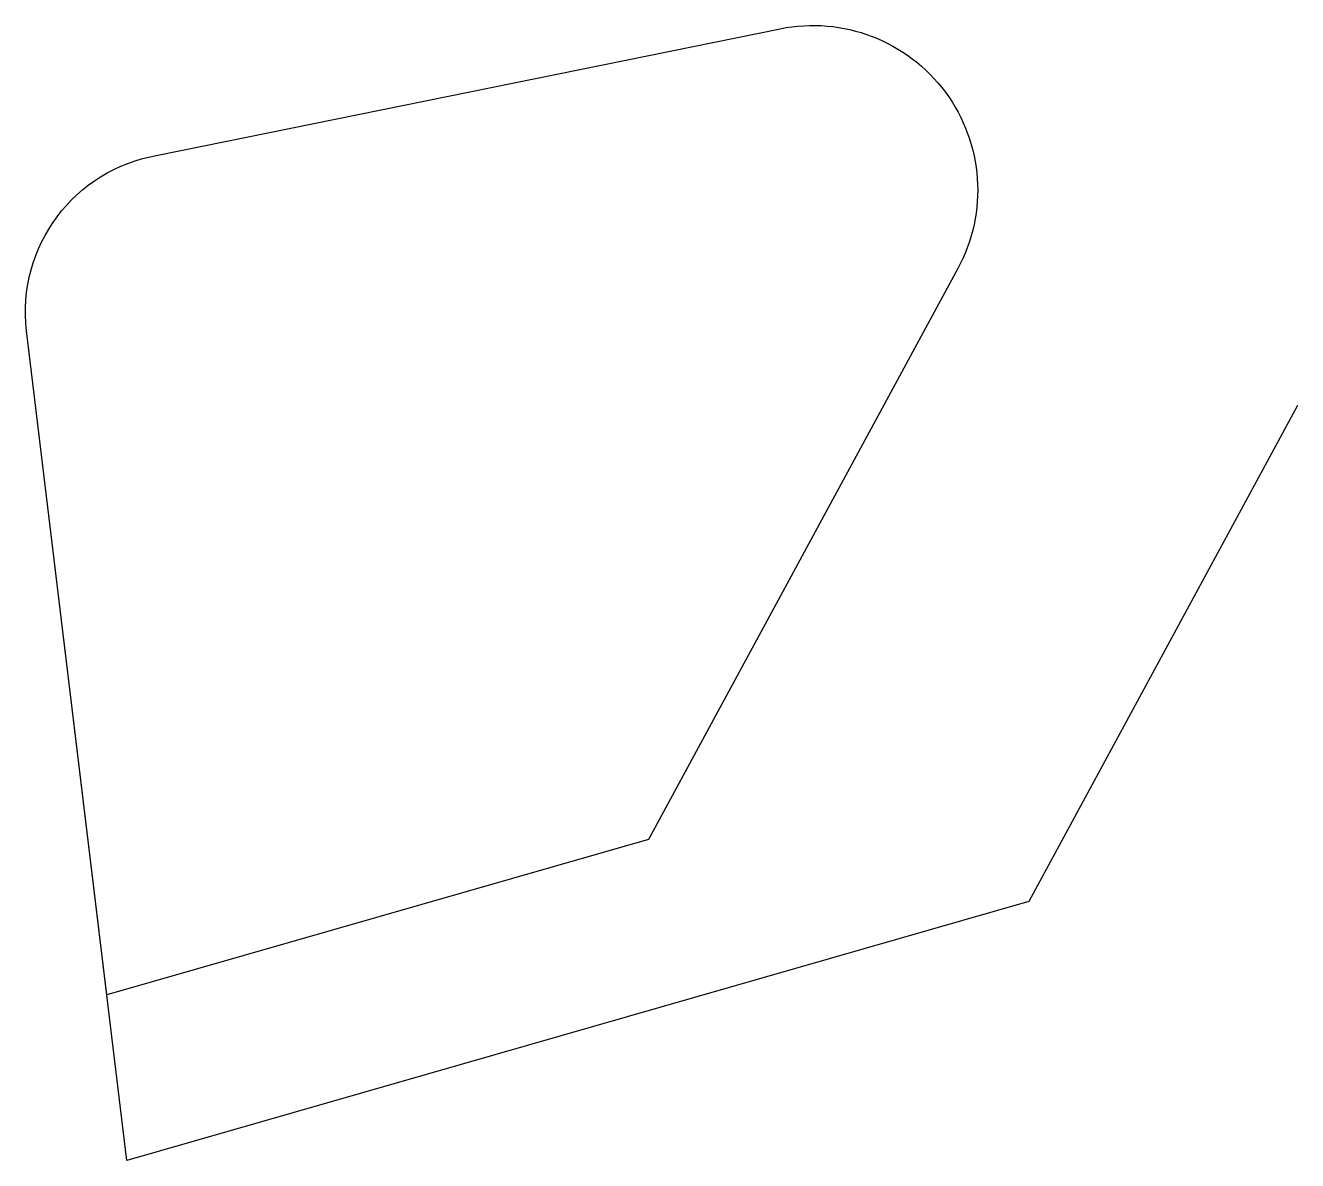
# Model space of a CAD drawing. Extents: x -77.3 to 0, y -45.8 to 23.1.
import ezdxf

# ---------------------------------------------------------------- set-up
doc = ezdxf.new("R2010")
doc.units = 0
doc.layers.get('0').update_dxf_attribs({"linetype": 'CONTINUOUS'})

msp = doc.modelspace()

# ---------------------------------------------------------------- linework, layer by layer
msp.add_lwpolyline([(0, 0), (-16.32, -30.11), (-71.1, -45.85), (-77.187, 4.542, -0.400592), (-69.216, 15.206), (-31.418, 22.89, -0.636756), (-20.635, 8.325), (-39.426, -26.345), (-72.315, -35.794), (-77.187, 4.542)], format="xyb")

doc.saveas('drawing.dxf')
